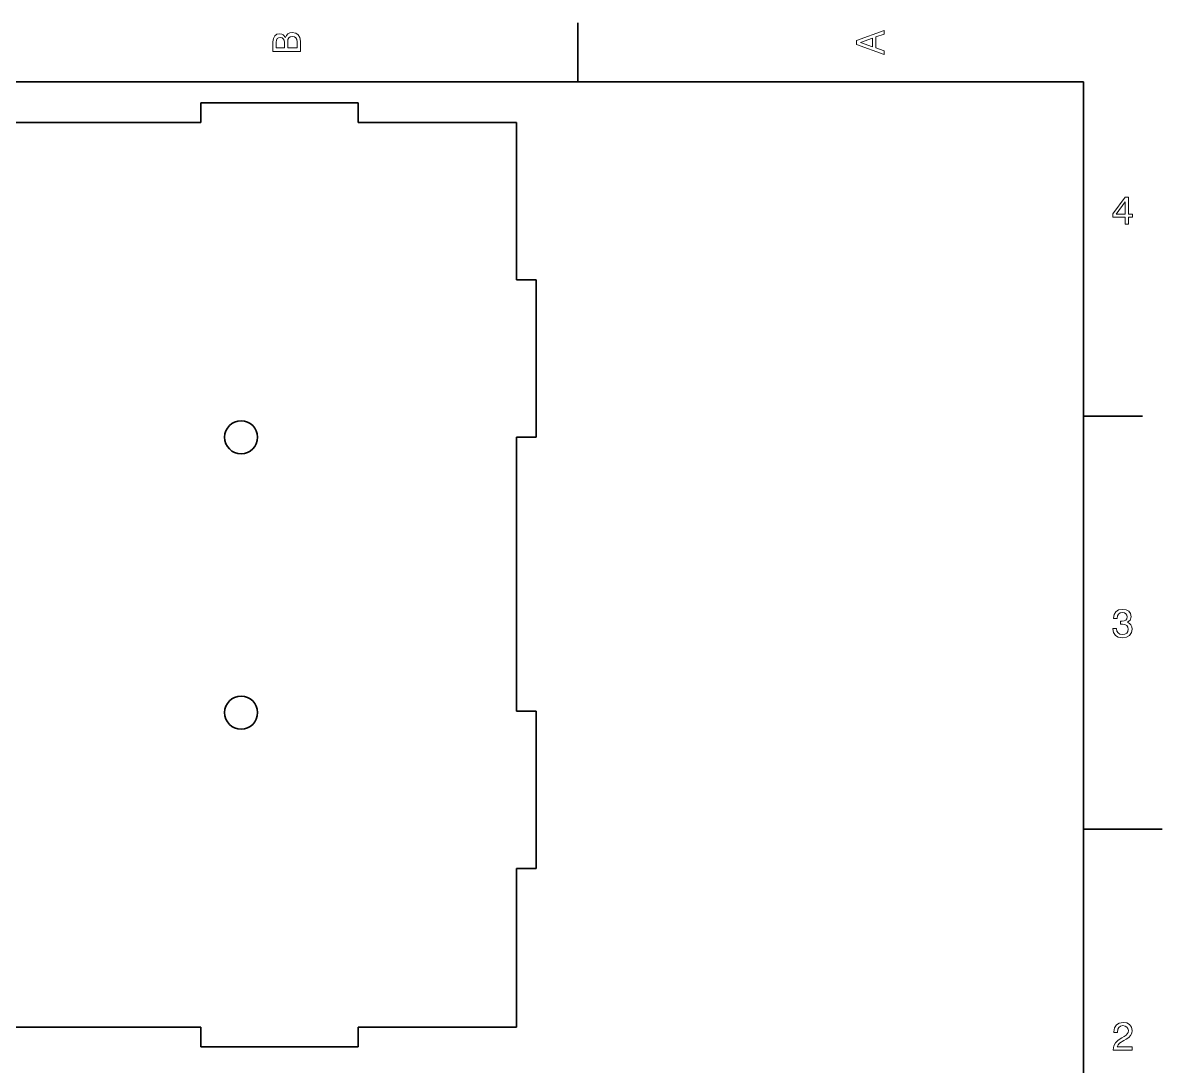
# Model space of a CAD drawing. Extents: x 0 to 297, y 0 to 210.
# Drawn here: x 152.1 to 297, y 74.9 to 207.5 of the extents above; entities that cross this region are included whole.
import ezdxf

# ---------------------------------------------------------------- set-up
doc = ezdxf.new("R2010")
doc.units = 0

msp = doc.modelspace()

# ---------------------------------------------------------------- linework, layer by layer
at = {"color": 7, "lineweight": 35}
for p, q in [((222.699997, 200), (222.699997, 207.5)), ((287, 200), (10, 200)), ((287, 10), (287, 200)), ((194.784424, 197.308411), (174.784424, 197.308411)), ((174.784424, 197.308411), (174.784424, 194.808411)), ((194.784424, 194.808411), (194.784424, 197.308411)), ((104.984428, 194.808411), (174.784424, 194.808411)), ((214.88443, 194.808411), (194.784424, 194.808411)), ((214.88443, 174.808411), (214.88443, 194.808411)), ((214.88443, 174.808411), (217.38443, 174.808411)), ((217.38443, 154.808411), (217.38443, 174.808411)), ((287, 157.5), (294.5, 157.5)), ((214.88443, 120.008423), (214.88443, 154.808411)), ((217.38443, 154.808411), (214.88443, 154.808411)), ((214.88443, 120.008423), (217.38443, 120.008423)), ((217.38443, 100.008423), (217.38443, 120.008423)), ((287, 105), (297, 105)), ((214.88443, 79.808418), (214.88443, 100.008423)), ((217.38443, 100.008423), (214.88443, 100.008423)), ((104.984428, 79.808418), (174.784424, 79.808418)), ((174.784424, 77.308418), (174.784424, 79.808418)), ((194.784424, 79.808418), (194.784424, 77.308418)), ((194.784424, 79.808418), (214.88443, 79.808418)), ((194.784424, 77.308418), (174.784424, 77.308418))]:
    msp.add_line(p, q, dxfattribs=at)
at = {"color": 7, "lineweight": 13}
for points in [[(185.542007, 205.630417), (185.249496, 205.983429), (185.052811, 206.074219), (184.81073, 206.104477), (184.432495, 206.03891), (184.160156, 205.842224), (183.993729, 205.524506), (183.933212, 205.080704), (183.933212, 203.835022), (187.433212, 203.835022), (187.433212, 205.151306), (187.36261, 205.620331), (187.155838, 205.968307), (186.828018, 206.185165), (186.384216, 206.260818), (186.08667, 206.215424), (185.839554, 206.094391), (185.65799, 205.897705)], [(187.014618, 205.095825), (187.014618, 204.298996), (185.809296, 204.298996), (185.809296, 205.050446), (185.844589, 205.368164), (185.9505, 205.595108), (186.132065, 205.731277), (186.394302, 205.776657), (186.671692, 205.731277), (186.863327, 205.605194), (186.979324, 205.393372)], [(261.633209, 203.466858), (261.633209, 203.930847), (260.604401, 204.298996), (260.604401, 205.695969), (261.633209, 206.064133), (261.633209, 206.538193), (258.128174, 205.257217), (258.128174, 204.742798)], [(185.385666, 204.984879), (185.385666, 204.298996), (184.351807, 204.298996), (184.351807, 205.025223), (184.382065, 205.297562), (184.472839, 205.489197), (184.629181, 205.605194), (184.86116, 205.645538), (185.093155, 205.600143), (185.254532, 205.479111), (185.355408, 205.272339)], [(260.17572, 204.460388), (258.632477, 205), (260.17572, 205.539627)], [(292.277374, 181.916794), (292.731262, 181.916794), (292.731262, 182.784225), (293.23056, 182.784225), (293.23056, 183.187683), (292.731262, 183.187683), (292.731262, 185.341141), (292.272339, 185.341141), (290.739197, 183.228027), (290.739197, 182.784225), (292.277374, 182.784225)], [(291.162842, 183.187683), (292.277374, 184.756134), (292.277374, 183.187683)], [(290.729126, 130.51622), (290.729126, 130.480911), (290.809814, 129.996765), (291.046844, 129.633652), (291.420044, 129.401657), (291.914276, 129.315933), (292.438782, 129.401657), (292.832153, 129.623566), (293.08429, 129.976593), (293.175079, 130.430481), (293.134735, 130.728027), (293.023773, 130.970108), (292.842224, 131.156708), (292.600159, 131.292877), (292.927948, 131.565216), (293.043945, 131.998932), (292.968292, 132.392303), (292.751434, 132.68985), (292.398407, 132.87645), (291.914276, 132.942017), (291.460388, 132.861313), (291.112396, 132.63942), (290.885468, 132.286392), (290.809814, 131.817368), (290.809814, 131.782074), (291.258636, 131.782074), (291.299011, 132.104828), (291.430115, 132.336823), (291.641937, 132.478027), (291.939484, 132.528473), (292.201721, 132.488113), (292.393372, 132.382217), (292.509369, 132.210739), (292.554749, 131.97876), (292.509369, 131.731628), (292.388336, 131.565216), (292.176514, 131.46434), (291.889069, 131.434082), (291.692383, 131.439133), (291.692383, 131.04071), (291.939484, 131.050797), (292.257202, 131.005417), (292.494232, 130.884369), (292.635468, 130.687683), (292.685883, 130.430481), (292.630402, 130.13797), (292.484161, 129.921112), (292.252167, 129.784943), (291.944519, 129.739563), (291.626801, 129.789993), (291.394806, 129.941284), (291.248566, 130.183365), (291.193085, 130.51622)], [(290.76947, 76.916786), (293.175079, 76.916786), (293.175079, 77.350502), (291.273773, 77.350502), (291.3797, 77.587532), (291.561249, 77.784218), (292.121033, 78.142288), (292.418579, 78.293587), (292.751434, 78.510445), (292.988464, 78.762604), (293.124634, 79.060158), (293.175079, 79.398056), (293.089355, 79.821686), (292.852325, 80.154541), (292.489197, 80.366356), (292.020172, 80.442001), (291.536041, 80.35627), (291.167877, 80.119232), (290.930847, 79.740997), (290.850159, 79.241714), (290.850159, 79.171112), (291.309082, 79.171112), (291.309082, 79.211456), (291.354462, 79.554398), (291.490631, 79.806557), (291.707489, 79.967941), (291.994965, 80.023415), (292.287476, 79.972984), (292.504333, 79.846901), (292.645538, 79.650215), (292.695984, 79.403099), (292.660675, 79.171112), (292.56485, 78.974426), (292.403473, 78.802956), (292.181549, 78.651657), (291.884003, 78.490273), (291.389771, 78.177589), (291.041779, 77.844742), (290.835022, 77.441284), (290.76947, 76.931915)]]:
    msp.add_lwpolyline(points, close=True, dxfattribs=at)
at = {"color": 7, "lineweight": 35}
for centre in [(179.88443, 154.808411), (179.88443, 119.808418)]:
    msp.add_circle(centre, 2.1, dxfattribs=at)

doc.saveas('drawing.dxf')
